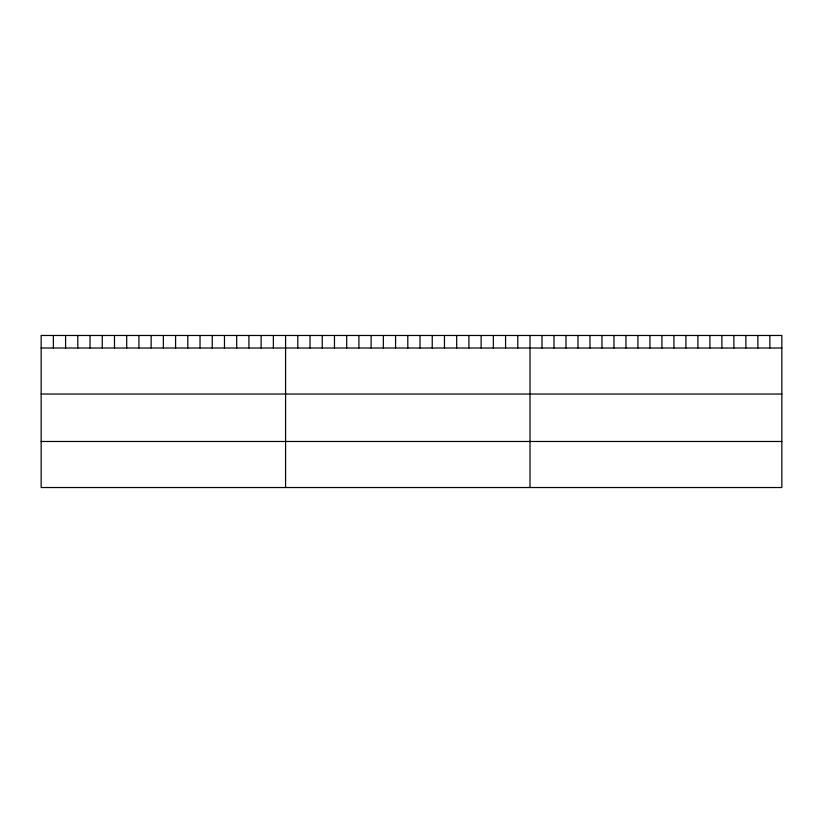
<?xml version="1.0" encoding="UTF-8"?>
<svg xmlns="http://www.w3.org/2000/svg" width="823" height="823" viewBox="0 0 823 823"><rect width="100%" height="100%" fill="white"/><g stroke="black" fill="none" stroke-linecap="round" stroke-linejoin="round"><path stroke-width="1.23" d="M781.85 348.006L781.85 487.525L41.15 487.525L41.15 335.475L781.85 335.475L781.85 348.006L41.15 348.006M41.15 394.042L781.85 394.042M41.15 441.478L781.85 441.478M769.855 335.475L769.855 348.006M757.87 335.475L757.87 348.006M745.875 335.475L745.875 348.006M733.879 335.475L733.879 348.006M721.884 335.475L721.884 348.006M709.899 335.475L709.899 348.006M697.904 335.475L697.904 348.006M685.909 335.475L685.909 348.006M673.924 335.475L673.924 348.006M661.929 335.475L661.929 348.006M649.933 335.475L649.933 348.006M637.938 335.475L637.938 348.006M625.953 335.475L625.953 348.006M613.958 335.475L613.958 348.006M601.963 335.475L601.963 348.006M589.978 335.475L589.978 348.006M577.983 335.475L577.983 348.006M565.987 335.475L565.987 348.006M553.992 335.475L553.992 348.006M542.007 335.475L542.007 348.006M530.012 335.475L530.012 487.525M517.79 335.475L517.79 348.006M505.569 335.475L505.569 348.006M493.347 335.475L493.347 348.006M481.126 335.475L481.126 348.006M468.904 335.475L468.904 348.006M456.683 335.475L456.683 348.006M444.461 335.475L444.461 348.006M432.24 335.475L432.24 348.006M420.018 335.475L420.018 348.006M407.796 335.475L407.796 348.006M395.575 335.475L395.575 348.006M383.353 335.475L383.353 348.006M371.132 335.475L371.132 348.006M358.91 335.475L358.91 348.006M346.689 335.475L346.689 348.006M334.467 335.475L334.467 348.006M322.246 335.475L322.246 348.006M310.024 335.475L310.024 348.006M297.803 335.475L297.803 348.006M285.581 335.475L285.581 487.525M273.359 335.475L273.359 348.006M261.138 335.475L261.138 348.006M248.916 335.475L248.916 348.006M236.695 335.475L236.695 348.006M224.473 335.475L224.473 348.006M212.252 335.475L212.252 348.006M200.03 335.475L200.03 348.006M187.809 335.475L187.809 348.006M175.587 335.475L175.587 348.006M163.366 335.475L163.366 348.006M151.144 335.475L151.144 348.006M138.922 335.475L138.922 348.006M126.701 335.475L126.701 348.006M114.479 335.475L114.479 348.006M102.258 335.475L102.258 348.006M90.036 335.475L90.036 348.006M77.815 335.475L77.815 348.006M65.593 335.475L65.593 348.006M53.372 335.475L53.372 348.006"/></g></svg>
